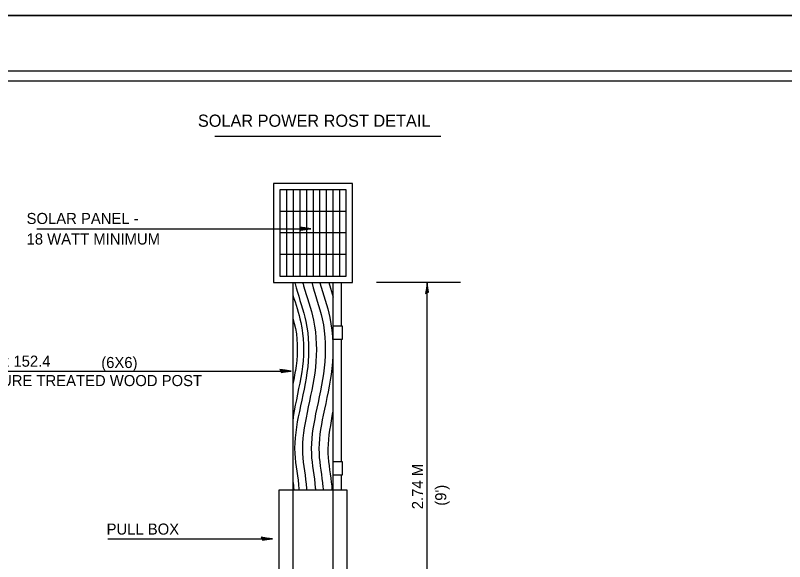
# Model space of a CAD drawing. Extents: x 17216 to 18874, y 6612 to 8544.
# Drawn here: x 18624.4 to 18763.1, y 8445.8 to 8544.4 of the extents above; entities that cross this region are included whole.
import ezdxf

# ---------------------------------------------------------------- set-up
doc = ezdxf.new("R2010")
doc.units = 0
for name, color, linetype in [('Design_EX_Roadway Dimensions', 7, 'Continuous'), ('Design_EX_Roadway Notes', 7, 'Continuous'), ('Level 48', 7, 'Continuous'), ('Lighting_PR_Above Ground Items', 7, 'Continuous'), ('Sheets_50 Reference Boundary', 7, 'Continuous'), ('Sheets_General Details', 7, 'Continuous'), ('Sheets_Printer Plotting Border', 7, 'Continuous')]:
    doc.layers.add(name, color=color, linetype=linetype)

msp = doc.modelspace()

# ---------------------------------------------------------------- linework, layer by layer
at = {"layer": 'Design_EX_Roadway Dimensions'}
for p, q in [((18704.65, 8496.2), (18689.54, 8496.2)), ((18698.68, 8411.15), (18698.68, 8496.2))]:
    msp.add_line(p, q, dxfattribs=at)
msp.add_lwpolyline([(18698.65, 8494.36), (18698.92, 8494.43), (18698.8, 8495.2), (18698.68, 8496.2), (18698.53, 8495.13), (18698.37, 8494.2), (18698.65, 8494.36), (18698.83, 8494.45), (18698.67, 8495.53), (18698.47, 8494.35), (18698.7, 8494.52), (18698.67, 8495.02), (18698.6, 8494.54)], dxfattribs=at)
at = {"layer": 'Design_EX_Roadway Notes'}
for p, q in [((18628.23, 8505.89), (18677.67, 8505.89)), ((18603.02, 8480.2), (18674.1, 8480.2)), ((18641.08, 8449.94), (18670.74, 8449.94))]:
    msp.add_line(p, q, dxfattribs=at)
for points in [[(18675.83, 8505.92), (18675.89, 8505.64), (18676.67, 8505.76), (18677.67, 8505.89), (18676.6, 8506.04), (18675.67, 8506.2), (18675.83, 8505.92), (18675.91, 8505.73), (18677, 8505.89), (18675.81, 8506.1), (18675.99, 8505.87), (18676.49, 8505.9), (18676.01, 8505.97)], [(18672.27, 8480.23), (18672.33, 8479.95), (18673.11, 8480.07), (18674.1, 8480.2), (18673.04, 8480.35), (18672.1, 8480.51), (18672.27, 8480.23), (18672.35, 8480.05), (18673.43, 8480.2), (18672.25, 8480.41), (18672.42, 8480.18), (18672.92, 8480.21), (18672.44, 8480.28)], [(18668.9, 8449.97), (18668.96, 8449.7), (18669.74, 8449.81), (18670.74, 8449.94), (18669.67, 8450.09), (18668.74, 8450.25), (18668.9, 8449.97), (18668.98, 8449.79), (18670.07, 8449.95), (18668.88, 8450.15), (18669.06, 8449.92), (18669.55, 8449.95), (18669.08, 8450.02)]]:
    msp.add_lwpolyline(points, dxfattribs=at)
at = {"layer": 'Level 48'}
msp.add_lwpolyline([(18193.85, 8544.37), (18873.85, 8544.37), (18873.85, 8104.37), (18193.85, 8104.37)], close=True, dxfattribs=at)
at = {"layer": 'Lighting_PR_Above Ground Items'}
for p, q in [((18672.08, 8512.9), (18672.08, 8512.9)), ((18673.27, 8512.9), (18673.27, 8497.34)), ((18674.47, 8512.9), (18674.47, 8497.34)), ((18675.67, 8512.9), (18675.67, 8497.34)), ((18676.87, 8512.9), (18676.87, 8497.34)), ((18678.07, 8512.9), (18678.07, 8497.34)), ((18679.26, 8512.9), (18679.26, 8497.34)), ((18680.46, 8512.9), (18680.46, 8497.34)), ((18681.66, 8512.9), (18681.66, 8497.34)), ((18682.86, 8512.9), (18682.86, 8497.34)), ((18672.08, 8509.01), (18672.08, 8509.01)), ((18684.05, 8509.01), (18672.08, 8509.01)), ((18672.08, 8505.12), (18672.08, 8505.12)), ((18684.05, 8505.12), (18672.08, 8505.12)), ((18672.08, 8501.23), (18672.08, 8501.23)), ((18684.05, 8501.23), (18672.08, 8501.23)), ((18672.08, 8497.34), (18672.08, 8497.34)), ((18672.08, 8497.34), (18672.08, 8497.34)), ((18673.27, 8497.34), (18673.27, 8497.34)), ((18674.47, 8497.34), (18674.47, 8497.34)), ((18675.67, 8497.34), (18675.67, 8497.34)), ((18676.87, 8497.34), (18676.87, 8497.34)), ((18678.07, 8497.34), (18678.07, 8497.34)), ((18679.26, 8497.34), (18679.26, 8497.34)), ((18680.46, 8497.34), (18680.46, 8497.34)), ((18681.66, 8497.34), (18681.66, 8497.34)), ((18682.86, 8497.34), (18682.86, 8497.34)), ((18684.05, 8497.34), (18684.05, 8497.34)), ((18674.43, 8496.2), (18674.43, 8458.79)), ((18680.92, 8496.16), (18681.68, 8493.53)), ((18681.63, 8496.2), (18681.63, 8458.75)), ((18683.16, 8496.2), (18683.16, 8488.31)), ((18683.16, 8485.99), (18683.16, 8463.84)), ((18683.16, 8461.51), (18683.16, 8458.75)), ((18674.43, 8458.79), (18674.43, 8443.68)), ((18681.63, 8458.88), (18681.63, 8443.74))]:
    msp.add_line(p, q, dxfattribs=at)
for points in [[(18670.93, 8496.2), (18685.2, 8496.2), (18685.2, 8514.04), (18670.93, 8514.04)], [(18672.08, 8497.34), (18684.05, 8497.34), (18684.05, 8512.9), (18672.08, 8512.9)], [(18681.63, 8485.99), (18683.36, 8485.99), (18683.36, 8488.31), (18681.63, 8488.31)], [(18681.63, 8461.51), (18683.36, 8461.51), (18683.36, 8463.84), (18681.63, 8463.84)], [(18684.21, 8458.75), (18671.91, 8458.75), (18671.91, 8443.58), (18684.21, 8443.58)]]:
    msp.add_lwpolyline(points, close=True, dxfattribs=at)
for points in [[(18674.75, 8496.2), (18675.02, 8495.23), (18676.77, 8489.15), (18677.1, 8480.99), (18675.6, 8472.92), (18674.77, 8465.34), (18675.52, 8458.93), (18675.53, 8458.73)], [(18676.19, 8496.19), (18676.36, 8495.6), (18678.15, 8489.37), (18678.49, 8480.89), (18676.98, 8472.72), (18676.17, 8465.35), (18676.9, 8459.05), (18676.92, 8458.76)], [(18677.84, 8496.18), (18677.88, 8496.03), (18679.72, 8489.63), (18680.08, 8480.78), (18678.54, 8472.49), (18677.76, 8465.35), (18678.48, 8459.18), (18678.51, 8458.75)], [(18679.28, 8496.15), (18681.09, 8489.85), (18681.46, 8480.68), (18679.91, 8472.28), (18679.15, 8465.36), (18679.85, 8459.3), (18679.89, 8458.75)], [(18674.43, 8493.91), (18675.84, 8489), (18676.17, 8481.06), (18674.68, 8473.05), (18674.46, 8471.61)], [(18674.43, 8489.75), (18674.69, 8488.82), (18675.01, 8481.14), (18674.41, 8477.78)], [(18681.59, 8472.81), (18681.47, 8472.05), (18680.74, 8465.36), (18681.43, 8459.43), (18681.47, 8458.73)], [(18674.44, 8460.36), (18674.59, 8458.86), (18674.6, 8458.73)]]:
    msp.add_spline(points, degree=3, dxfattribs=at)
at = {"layer": 'Sheets_50 Reference Boundary'}
msp.add_lwpolyline([(18233.85, 8534.37), (18863.85, 8534.37), (18863.85, 8134.37), (18233.85, 8134.37)], close=True, dxfattribs=at)
at = {"layer": 'Sheets_General Details'}
for p, q in [((18873.85, 8544.37), (18193.85, 8544.37)), ((18660.36, 8522.61), (18701.1, 8522.61))]:
    msp.add_line(p, q, dxfattribs=at)
msp.add_lwpolyline([(18233.85, 8534.37), (18863.85, 8534.37), (18863.85, 8114.37), (18233.85, 8114.37)], close=True, dxfattribs=at)
msp.add_lwpolyline([(18551.35, 8532.57), (18863.25, 8532.57), (18863.25, 8336.87), (18551.35, 8336.87), (18551.35, 8532.57)], dxfattribs=at)
at = {"layer": 'Sheets_Printer Plotting Border'}
msp.add_lwpolyline([(18193.85, 8104.37), (18873.85, 8104.37), (18873.85, 8544.37), (18193.85, 8544.37)], close=True, dxfattribs=at)

# ---------------------------------------------------------------- texts
at = {"layer": 'Design_EX_Roadway Dimensions'}
for s, p in [('2.74 M', (18697.91, 8455.29)), ("(9')", (18702.11, 8455.92))]:
    msp.add_text(s, height=2, rotation=90, dxfattribs=at).set_placement(p)
at = {"layer": 'Design_EX_Roadway Notes'}
for s, p in [('SOLAR PANEL -', (18626.4, 8506.74)), ('18 WATT MINIMUM', (18626.4, 8503.04)), ('152.4 x 152.4   ', (18614.51, 8481)), ('(6X6)', (18639.87, 8480.76)), ('PRESURE TREATED WOOD POST', (18614.51, 8477.5)), ('PULL BOX', (18640.83, 8450.71))]:
    msp.add_text(s, height=2, dxfattribs=at).set_placement(p)
at = {"layer": 'Sheets_General Details'}
msp.add_text('SOLAR POWER ROST DETAIL', height=2.196, dxfattribs=at).set_placement((18657.3, 8524.28))

doc.saveas('drawing.dxf')
